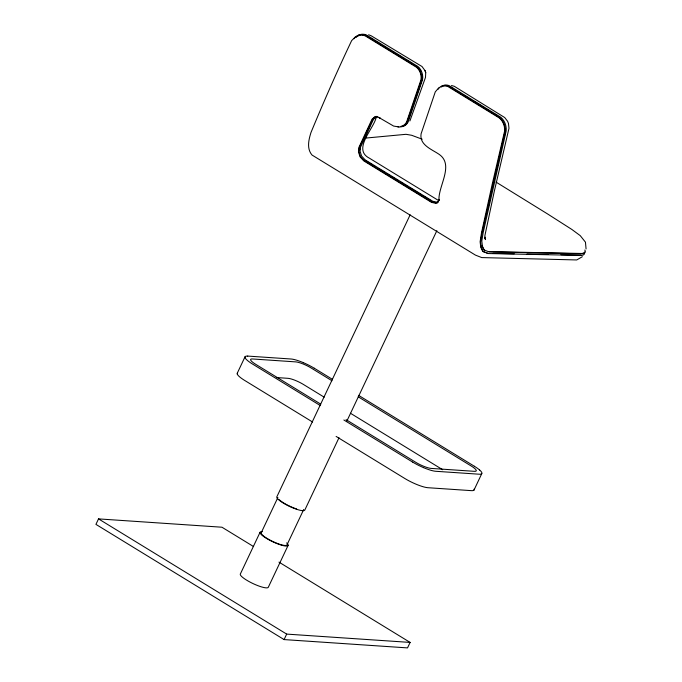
<?xml version="1.0" encoding="UTF-8"?>
<svg xmlns="http://www.w3.org/2000/svg" width="682" height="682" viewBox="0 0 682 682"><rect width="100%" height="100%" fill="white"/><g stroke="black" fill="none" stroke-linecap="round" stroke-linejoin="round"><path stroke-width="1.02" d="M368.595 34.765L371.161 35.779L422.005 66.521L425.014 70.587L425.738 72.684L425.483 77.45L409.891 120.978M359.781 149.529L359.943 147.798M487.894 208.624L488.781 204.549M489.233 202.511L489.676 200.474M483.12 230.507L483.538 228.606M496.752 169.068L497.715 164.925M499.65 156.647L500.375 153.535M504.237 136.971L505.209 132.828M408.032 120.629L422.022 79.581A11.347 9.054 74.1 0 0 421.928 74.338M362.278 142.103L364.972 136.315M368.578 128.591L370.377 124.729M372.176 120.876L373.071 118.941L375.117 117.099M253.627 546.597L221.965 527.22L98.523 518.891L95.932 524.373L284.087 639.58L407.529 647.9L410.121 642.418L278.955 562.113M237.31 373.122L245.077 356.686M376.319 116.758C374.452 128.25 351.784 149.239 369.448 158.207L438.739 200.636M260.038 532.352L240.277 574.159A15.481 3.197 25.3 0 0 253.516 583.809A15.481 3.197 25.3 0 0 268.358 587.151L288.128 545.344M410.155 214.796L276.764 496.973A15.481 3.197 25.3 0 0 290.003 506.615A15.481 3.197 25.3 0 0 304.854 509.957L338.997 437.733M277.889 497.493L261.163 532.872A14.245 2.941 25.3 0 0 273.346 541.747A14.245 2.941 25.3 0 0 287.003 544.824L303.729 509.445M346.729 421.357L436.872 230.678M284.087 639.58L286.679 634.098L410.121 642.418M474.024 490.043L481.79 473.606M437.162 202.793L439.54 199.374L438.986 200.261C438.032 186.263 454.408 165.027 439.225 154.413C431.894 149.341 419.217 145.019 421.092 133.808L435.278 91.874L438.765 87.816M355.399 36.854L351.648 40.613C337.275 70.877 323.805 101.55 310.983 132.504C308.707 139.776 306.516 148.608 312.024 155.044L475.473 255.128L481.731 257.583L576.725 259.953L582.351 256.713M376.055 117.04L373.472 119.376L360.505 147.193L360.096 151.285L361.588 156.025L365.066 159.81L432.729 201.241L437.06 202.23M438.611 201.557L435.917 202.793L431.578 201.821L363.915 160.389L360.428 156.57L358.937 151.822L359.354 147.713L372.389 119.708L374.972 117.364L377.888 116.503M437.955 202.52L436.062 203.381L431.527 202.375L363.719 160.85L360.07 156.86L358.468 151.813L358.877 147.465L371.997 119.273L374.716 116.81L376.276 116.349M364.759 138.165L405.995 134.311L411.681 135.283L422.192 139.213M488.559 251.607L581.84 253.474A25.208 6.257 23.1 0 0 584.602 252.016M493.035 253.363L514.245 253.781M526.964 254.036L548.175 254.463M560.902 254.718L581.047 255.119M247.694 356.081L291.026 359.005A18.38 3.794 25.3 0 1 296.491 360.147A18.559 3.828 25.3 0 1 303.447 362.705M276.329 377.538L287.949 378.322A12.242 2.523 25.3 0 1 293.823 379.831A12.344 2.549 25.3 0 1 298.673 381.894A12.242 2.523 25.3 0 1 303.405 384.443L324.206 397.188M398.808 126.946L393.608 126.059L379.388 117.781L380.104 118.046L375.705 116.511M451.484 85.514L454.289 86.29L504.731 117.56L507.579 121.243L508.465 123.442L508.985 128.301L494.288 191.344L484.893 235.622L485.371 239.604M487.732 253.252L482.66 251.334L480.776 247.199L480.111 241.778L481.483 232.954L492.191 184.293L504.603 131.097A12.907 10.298 74.1 0 0 499.437 118.054L448.057 86.597A11.347 9.062 74.1 0 0 441.092 87.083M496.061 182.111L547.612 213.969L571.831 229.442L580.237 235.64L585.463 242.187L586.068 248.964M366.26 35.498L368.016 36.572M370.65 38.192L373.284 39.803M375.04 40.877L376.796 41.952M378.553 43.026L380.309 44.1M382.943 45.711L385.569 47.322M387.325 48.396L389.081 49.479M396.95 54.296L401.169 56.87M406.259 59.99L408.007 61.065M409.763 62.139L411.51 63.204M450.896 87.322L452.652 88.396M458.781 92.147L461.407 93.758M463.095 94.789L464.774 95.821M466.462 96.853L468.15 97.884M474.195 101.584L480.333 105.352M482.089 106.426L483.845 107.5M486.479 109.111L489.113 110.723M494.382 113.945L496.138 115.028M364.879 160.279L372.014 164.643M373.796 165.735L375.586 166.834M378.263 168.471L380.94 170.108M382.721 171.199L384.503 172.29M387.18 173.936L388.97 175.027M391.639 176.664L394.315 178.3M396.106 179.392L397.887 180.491M400.564 182.128L403.241 183.765M405.023 184.856L406.813 185.947M409.49 187.593L412.167 189.229M413.948 190.321L421.084 194.694M422.874 195.785L430.01 200.158M314.24 368.203L332.33 379.286M358.562 395.347L474.357 466.249M331.972 380.744L311.171 368.007A12.242 2.523 25.3 0 0 295.715 361.886L252.417 358.962A12.242 2.523 25.3 0 0 255.622 364.265L320.745 404.136M358.203 396.805L471.253 466.028A12.242 2.523 25.3 0 1 474.459 471.33L431.16 468.406A12.242 2.523 25.3 0 1 415.747 462.302L346.064 419.643M350.429 413.241L442.678 469.728M320.361 405.585L252.519 364.043A18.38 3.794 25.3 0 1 247.293 360.335A18.559 3.828 25.3 0 1 245.026 357.581M343.881 419.993L412.636 462.089M312.595 422.022L244.744 380.479A18.38 3.794 25.3 0 1 239.518 376.771A18.559 3.828 25.3 0 1 237.259 374.017M336.115 436.429L404.869 478.525A18.38 3.794 25.3 0 0 415.653 484.024A18.559 3.828 25.3 0 0 422.61 486.581A18.38 3.794 25.3 0 0 428.083 487.724L471.407 490.648A18.38 3.794 25.3 0 0 474.075 489.147M98.523 518.891L286.679 634.098M484.663 237.31L485.465 238.93M481.978 245.946L483.794 249.842L489.02 251.888L582.343 253.764A25.822 6.377 23.1 0 0 584.824 250.03M484.263 250.132L482.438 246.228L481.807 241.053L483.163 232.673L506.189 130.876A13.521 10.784 74 0 0 500.784 117.236L449.225 85.668A11.961 9.548 73.9 0 0 441.885 86.196M484.544 237.276L485.09 238.828M425.014 70.587L425.738 72.684M286.645 542.898A15.481 3.197 25.3 0 1 273.277 542.002A15.481 3.197 25.3 0 1 262.323 531.653M296.627 508.96A14.245 2.941 25.3 0 1 279.253 499.736M245.043 357.607A18.38 3.794 25.3 0 1 247.711 356.106M237.276 374.043A18.38 3.794 25.3 0 1 237.327 373.148M423.496 467.622A18.38 3.794 25.3 0 1 412.712 462.115M423.42 467.588A18.559 3.828 25.3 0 0 430.385 470.145A18.38 3.794 25.3 0 0 435.849 471.288L479.182 474.212A18.38 3.794 25.3 0 0 481.842 472.711A18.559 3.828 25.3 0 0 479.582 469.958M474.374 466.275A18.38 3.794 25.3 0 1 479.599 469.983M303.379 362.679A18.38 3.794 25.3 0 1 314.163 368.178M438.134 89.197A11.961 9.548 74 0 1 448.134 86.017L499.693 117.577A13.521 10.784 74 0 1 505.098 131.225L481.944 233.21L480.58 242.042L481.245 247.472L483.129 251.615L488.193 253.542L581.55 255.409A25.822 6.377 23.1 0 0 584.397 252.519M400.982 126.298A11.347 9.054 74.1 0 0 406.617 121.959L420.93 79.922A11.347 9.054 74.1 0 0 416.549 67.305L365.168 35.848A12.907 10.298 74.1 0 0 356.268 37.109M362.722 34.791A12.907 10.298 74.1 0 1 365.399 35.191M407.231 122.436A11.347 9.054 74.1 0 1 404.682 124.977M418.364 67.629A11.347 9.054 74.1 0 1 420.777 71.03M397.444 126.673A11.961 9.548 74.1 0 0 407.035 122.342L421.425 80.101A11.961 9.539 74 0 0 416.813 66.836L365.254 35.268A13.521 10.793 74.1 0 0 354.035 38.729M402.175 126.579A11.961 9.548 74 0 0 408.126 122.018L422.516 79.76A11.961 9.557 74 0 0 417.904 66.486L366.345 34.918A13.521 10.793 74 0 0 356.336 36.896"/></g></svg>
